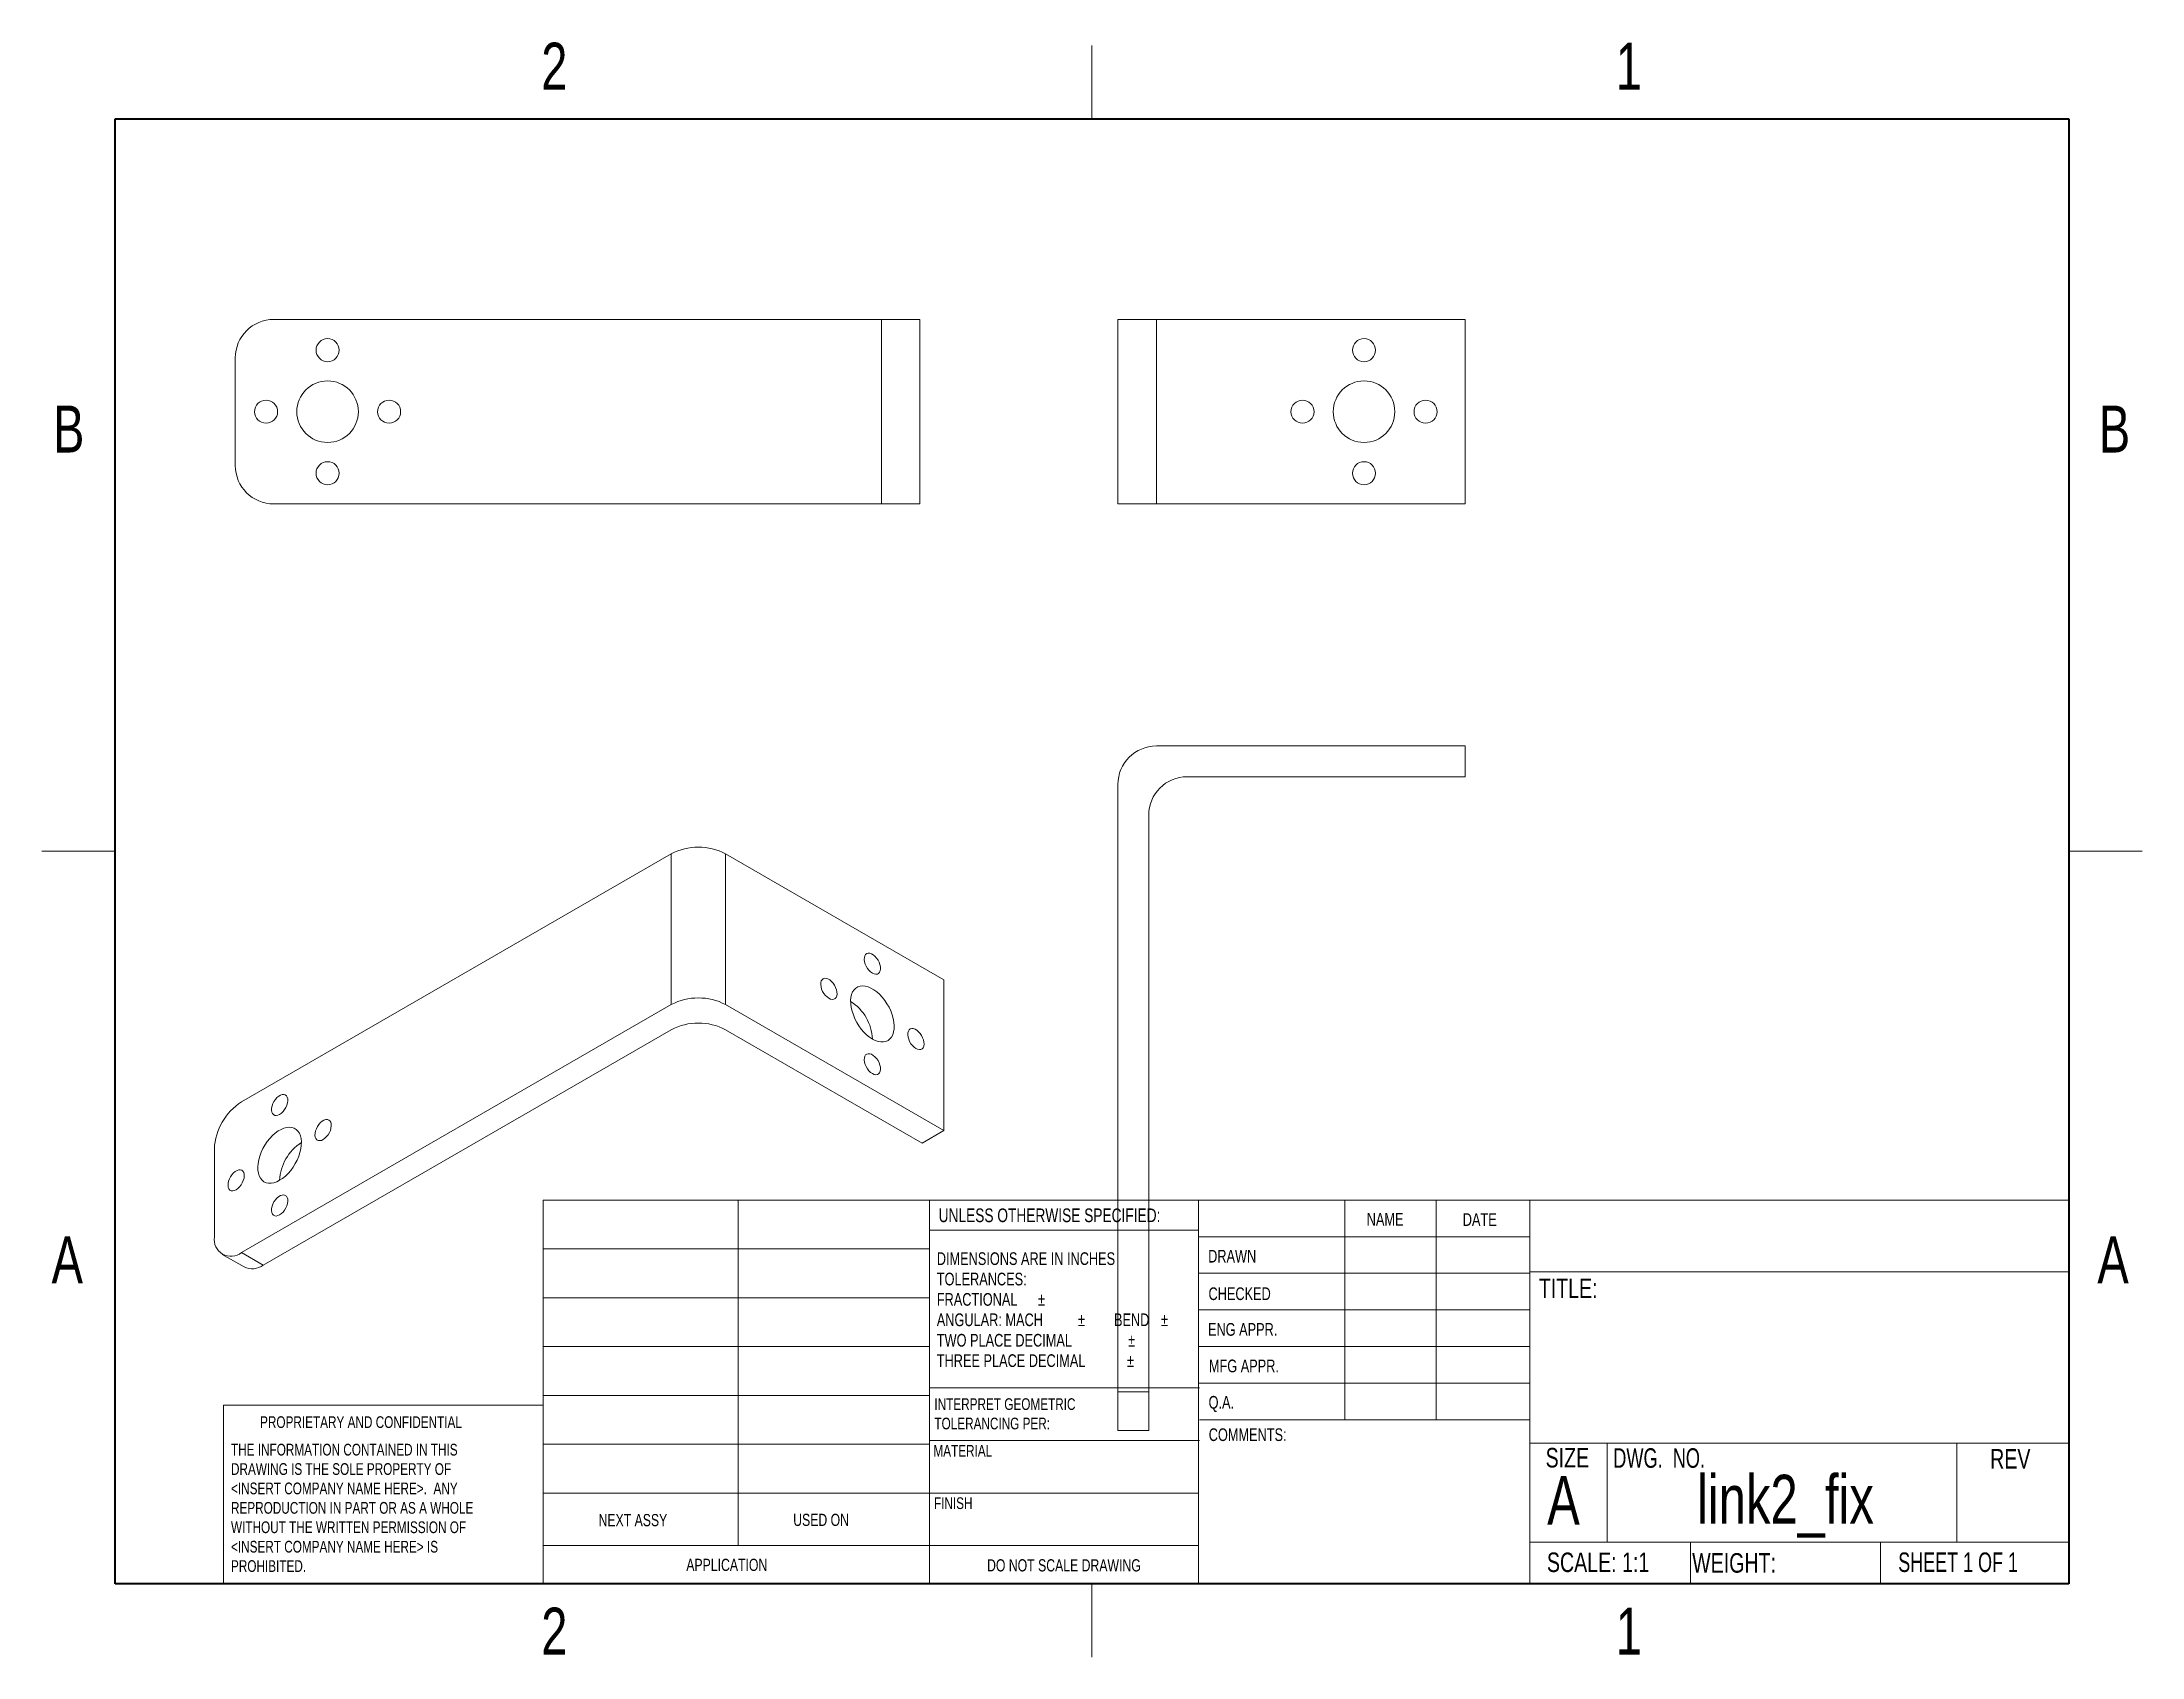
# Model space of a CAD drawing. Header units: millimetres. Extents: x 3 to 276, y 3 to 213.
import ezdxf

# ---------------------------------------------------------------- set-up
doc = ezdxf.new("R2010")
doc.units = ezdxf.units.MM
doc.styles.add('SLDTEXTSTYLE0', font='TXT', dxfattribs={"width": 0.75})
doc.styles.add('SLDTEXTSTYLE1', font='TXT', dxfattribs={"width": 0.6875})
doc.styles.add('SLDTEXTSTYLE2', font='TXT', dxfattribs={"width": 0.694444})

# ---------------------------------------------------------------- blocks, each defined once
blk = doc.blocks.new('SW_NOTE_0')
at = {"color": 0, "linetype": 'Continuous', "lineweight": 0, "char_height": 1.524, "attachment_point": 1, "style": 'SLDTEXTSTYLE0'}
for s, insert in [('INTERPRET GEOMETRIC', (0, 1.96)), ('TOLERANCING PER:', (0, -0.56))]:
    blk.add_mtext(s, dxfattribs=dict(at, insert=insert))
blk = doc.blocks.new('SW_NOTE_1')
at = {"color": 0, "linetype": 'Continuous', "lineweight": 0, "char_height": 1.651, "attachment_point": 1, "style": 'SLDTEXTSTYLE0'}
for s, insert in [('DIMENSIONS ARE IN INCHES', (0, 2.13)), ('TOLERANCES:', (0, -0.52)), ('FRACTIONAL', (0, -3.17)), ('%%p', (13.15, -3.17)), ('ANGULAR: MACH', (0, -5.82)), ('%%p', (18.37, -5.82)), ('BEND', (23.04, -5.82)), ('%%p', (29.16, -5.82)), ('TWO PLACE DECIMAL', (0, -8.48)), ('%%p', (24.88, -8.48)), ('THREE PLACE DECIMAL', (0, -11.13)), ('%%p', (24.73, -11.13))]:
    blk.add_mtext(s, dxfattribs=dict(at, insert=insert))
blk = doc.blocks.new('SW_NOTE_2')
at = {"color": 0, "linetype": 'Continuous', "lineweight": 0, "char_height": 1.524, "attachment_point": 1, "style": 'SLDTEXTSTYLE0'}
for s, insert in [('THE INFORMATION CONTAINED IN THIS', (0, 1.96)), ('DRAWING IS THE SOLE PROPERTY OF', (0, -0.56)), ('<INSERT COMPANY NAME HERE>.  ANY', (0, -3.08)), ('WITHOUT THE WRITTEN PERMISSION OF', (0, -8.13)), ('REPRODUCTION IN PART OR AS A WHOLE', (0, -5.61)), ('<INSERT COMPANY NAME HERE> IS', (0, -10.66)), ('PROHIBITED.', (0, -13.18))]:
    blk.add_mtext(s, dxfattribs=dict(at, insert=insert))

msp = doc.modelspace()

# ---------------------------------------------------------------- linework, layer by layer
at = {"color": 7, "linetype": 'Continuous', "lineweight": 15}
for p, q in [((139.7, 212.72), (139.7, 203.2)), ((139.7, 203.2), (139.7, 212.72)), ((33.31, 177.11), (112.31, 177.11)), ((112.31, 153.11), (112.31, 177.11)), ((112.31, 177.11), (117.31, 177.11)), ((117.31, 177.11), (117.31, 153.11)), ((143.07, 153.11), (143.07, 177.11)), ((143.07, 177.11), (148.07, 177.11)), ((148.07, 177.11), (148.07, 153.11)), ((148.07, 177.11), (188.22, 177.11)), ((188.22, 153.11), (188.22, 177.11)), ((28.31, 158.11), (28.31, 172.11)), ((33.31, 153.11), (112.31, 153.11)), ((117.31, 153.11), (112.31, 153.11)), ((148.07, 153.11), (143.07, 153.11)), ((148.07, 153.11), (188.22, 153.11)), ((148.07, 121.64), (188.22, 121.64)), ((188.22, 117.64), (188.22, 121.64)), ((152.07, 117.64), (188.22, 117.64)), ((143.07, 37.64), (143.07, 116.64)), ((147.07, 37.64), (147.07, 112.64)), ((3.17, 107.95), (12.7, 107.95)), ((12.7, 107.95), (3.17, 107.95)), ((29.12, 75.37), (84.98, 107.62)), ((84.98, 88.02), (84.98, 107.62)), ((92.05, 107.62), (92.05, 88.02)), ((92.05, 107.62), (120.44, 91.23)), ((276.23, 107.95), (266.7, 107.95)), ((266.7, 107.95), (276.23, 107.95)), ((120.44, 71.63), (120.44, 91.23)), ((29.12, 55.77), (84.98, 88.02)), ((92.05, 88.02), (120.44, 71.63)), ((31.95, 54.14), (84.98, 84.75)), ((92.05, 84.75), (117.61, 70)), ((117.61, 70), (120.44, 71.63)), ((25.59, 57.81), (25.59, 69.24)), ((26.62, 55.52), (29.45, 53.89)), ((29.12, 55.77), (31.95, 54.14)), ((143.07, 37.64), (147.07, 37.64)), ((143.07, 32.64), (143.07, 37.64)), ((147.07, 37.64), (147.07, 32.64)), ((147.07, 32.64), (143.07, 32.64)), ((139.7, 3.17), (139.7, 12.7)), ((139.7, 12.7), (139.7, 3.17))]:
    msp.add_line(p, q, dxfattribs=at)
at = {"color": 7, "linetype": 'Continuous', "lineweight": 40}
for p, q in [((12.7, 12.7), (12.7, 203.2)), ((12.7, 203.2), (266.7, 203.2)), ((266.7, 203.2), (266.7, 12.7)), ((266.7, 12.7), (12.7, 12.7))]:
    msp.add_line(p, q, dxfattribs=at)
at = {"color": 7, "linetype": 'Continuous', "lineweight": 0}
for p, q in [((68.35, 62.59), (266.7, 62.59)), ((68.35, 12.7), (68.35, 62.59)), ((93.7, 62.59), (93.7, 17.69)), ((118.57, 12.7), (118.57, 62.59)), ((153.55, 62.59), (153.55, 12.7)), ((172.56, 62.59), (172.56, 34.02)), ((184.46, 62.59), (184.46, 34.02)), ((196.63, 62.59), (196.63, 12.7)), ((153.55, 58.67), (118.57, 58.67)), ((153.55, 57.83), (196.63, 57.83)), ((68.35, 56.24), (118.57, 56.24)), ((153.55, 53.07), (196.63, 53.07)), ((196.63, 53.27), (266.7, 53.27)), ((68.35, 49.89), (118.57, 49.89)), ((153.55, 48.31), (196.63, 48.31)), ((68.35, 43.54), (118.57, 43.54)), ((196.63, 43.54), (153.55, 43.54)), ((196.63, 38.78), (153.55, 38.78)), ((26.77, 12.7), (26.77, 35.92)), ((68.35, 35.92), (26.77, 35.92)), ((68.35, 37.19), (118.57, 37.19)), ((118.57, 38.19), (153.66, 38.19)), ((196.63, 34.02), (153.66, 34.02)), ((68.35, 30.84), (118.57, 30.84)), ((118.57, 31.34), (153.66, 31.34)), ((196.63, 30.98), (266.7, 30.98)), ((206.68, 30.98), (206.68, 18.11)), ((252.17, 30.98), (252.17, 18.11)), ((68.35, 24.49), (118.57, 24.49)), ((118.57, 24.48), (153.55, 24.48)), ((68.35, 17.69), (153.55, 17.69)), ((196.63, 18.11), (266.7, 18.11)), ((217.54, 18.11), (217.54, 12.7)), ((242.22, 18.11), (242.22, 12.7))]:
    msp.add_line(p, q, dxfattribs=at)
at = {"color": 7, "linetype": 'Continuous', "lineweight": 15, "flags": 128}
for points in [[(111.15, 92.1), (111.37, 92), (111.59, 91.96), (111.79, 91.98), (111.95, 92.07), (112.08, 92.21), (112.17, 92.41), (112.21, 92.65), (112.19, 92.92), (112.13, 93.21), (112.02, 93.51), (111.88, 93.8), (111.69, 94.06), (111.48, 94.29), (111.26, 94.48), (111.03, 94.61), (110.81, 94.68), (110.6, 94.69), (110.42, 94.64), (110.27, 94.52), (110.16, 94.35), (110.1, 94.13), (110.09, 93.87), (110.12, 93.59), (110.21, 93.29), (110.34, 93), (110.5, 92.72), (110.7, 92.47), (110.92, 92.26), (111.15, 92.1)], [(105.49, 88.84), (105.72, 88.73), (105.93, 88.69), (106.13, 88.72), (106.3, 88.8), (106.43, 88.95), (106.51, 89.14), (106.55, 89.38), (106.54, 89.65), (106.47, 89.95), (106.37, 90.24), (106.22, 90.53), (106.04, 90.79), (105.83, 91.03), (105.6, 91.21), (105.37, 91.34), (105.15, 91.42), (104.94, 91.43), (104.76, 91.37), (104.61, 91.25), (104.5, 91.08), (104.44, 90.86), (104.43, 90.61), (104.47, 90.32), (104.55, 90.03), (104.68, 89.73), (104.85, 89.46), (105.04, 89.21), (105.26, 89), (105.49, 88.84)], [(111.15, 83.53), (111.52, 83.34), (111.89, 83.21), (112.25, 83.15), (112.59, 83.15), (112.9, 83.22), (113.18, 83.35), (113.42, 83.54), (113.63, 83.79), (113.79, 84.1), (113.9, 84.45), (113.96, 84.84), (113.97, 85.27), (113.94, 85.73), (113.85, 86.2), (113.71, 86.69), (113.53, 87.18), (113.31, 87.66), (113.04, 88.12), (112.75, 88.56), (112.42, 88.97), (112.07, 89.35), (111.71, 89.67), (111.34, 89.95), (110.96, 90.16), (110.58, 90.32), (110.22, 90.42), (109.87, 90.45), (109.55, 90.41), (109.25, 90.31), (108.99, 90.15), (108.76, 89.93), (108.58, 89.65), (108.44, 89.32), (108.36, 88.95), (108.32, 88.54), (108.33, 88.09), (108.39, 87.63), (108.51, 87.15), (108.67, 86.66), (108.87, 86.17), (109.11, 85.7), (109.39, 85.24), (109.7, 84.82), (110.04, 84.43), (110.4, 84.08), (110.77, 83.78), (111.15, 83.53)], [(116.8, 82.3), (117.03, 82.2), (117.25, 82.16), (117.44, 82.18), (117.61, 82.27), (117.74, 82.41), (117.83, 82.61), (117.86, 82.85), (117.85, 83.12), (117.79, 83.41), (117.68, 83.71), (117.53, 84), (117.35, 84.26), (117.14, 84.49), (116.92, 84.68), (116.69, 84.81), (116.46, 84.89), (116.26, 84.89), (116.07, 84.84), (115.93, 84.72), (115.82, 84.55), (115.76, 84.33), (115.74, 84.07), (115.78, 83.79), (115.87, 83.5), (115.99, 83.2), (116.16, 82.93), (116.36, 82.68), (116.58, 82.47), (116.8, 82.3)], [(111.15, 79.04), (111.37, 78.94), (111.59, 78.89), (111.79, 78.92), (111.95, 79), (112.08, 79.15), (112.17, 79.35), (112.21, 79.59), (112.19, 79.86), (112.13, 80.15), (112.02, 80.44), (111.88, 80.73), (111.69, 81), (111.48, 81.23), (111.26, 81.41), (111.03, 81.55), (110.81, 81.62), (110.6, 81.63), (110.42, 81.57), (110.27, 81.46), (110.16, 81.29), (110.1, 81.07), (110.09, 80.81), (110.12, 80.53), (110.21, 80.23), (110.34, 79.94), (110.5, 79.66), (110.7, 79.41), (110.92, 79.2), (111.15, 79.04)], [(34.07, 73.73), (34.3, 73.89), (34.52, 74.1), (34.71, 74.35), (34.88, 74.63), (35.01, 74.93), (35.09, 75.22), (35.13, 75.5), (35.12, 75.76), (35.06, 75.98), (34.95, 76.15), (34.8, 76.27), (34.62, 76.32), (34.41, 76.31), (34.19, 76.24), (33.96, 76.11), (33.73, 75.92), (33.52, 75.69), (33.34, 75.43), (33.19, 75.14), (33.09, 74.84), (33.02, 74.55), (33.01, 74.28), (33.05, 74.04), (33.13, 73.84), (33.26, 73.7), (33.43, 73.61), (33.63, 73.59), (33.84, 73.63), (34.07, 73.73)], [(34.07, 65.16), (34.45, 65.41), (34.82, 65.71), (35.18, 66.06), (35.51, 66.45), (35.82, 66.87), (36.1, 67.33), (36.35, 67.8), (36.55, 68.29), (36.71, 68.78), (36.82, 69.26), (36.89, 69.72), (36.9, 70.17), (36.86, 70.58), (36.77, 70.95), (36.64, 71.28), (36.46, 71.56), (36.23, 71.78), (35.97, 71.94), (35.67, 72.04), (35.35, 72.08), (35, 72.05), (34.63, 71.95), (34.26, 71.79), (33.88, 71.58), (33.51, 71.3), (33.14, 70.98), (32.8, 70.6), (32.47, 70.19), (32.17, 69.75), (31.91, 69.29), (31.69, 68.81), (31.51, 68.32), (31.37, 67.83), (31.28, 67.36), (31.24, 66.9), (31.26, 66.47), (31.32, 66.08), (31.43, 65.73), (31.59, 65.42), (31.79, 65.17), (32.04, 64.98), (32.32, 64.85), (32.63, 64.78), (32.97, 64.78), (33.32, 64.84), (33.69, 64.97), (34.07, 65.16)], [(39.73, 70.47), (39.96, 70.63), (40.17, 70.84), (40.37, 71.09), (40.54, 71.37), (40.67, 71.66), (40.75, 71.95), (40.79, 72.24), (40.78, 72.49), (40.71, 72.71), (40.61, 72.89), (40.46, 73), (40.28, 73.06), (40.07, 73.05), (39.84, 72.98), (39.61, 72.84), (39.39, 72.66), (39.18, 72.43), (39, 72.16), (38.85, 71.87), (38.74, 71.58), (38.68, 71.29), (38.67, 71.01), (38.71, 70.77), (38.79, 70.58), (38.92, 70.43), (39.09, 70.35), (39.28, 70.32), (39.5, 70.36), (39.73, 70.47)], [(28.41, 63.94), (28.64, 64.1), (28.86, 64.31), (29.06, 64.56), (29.22, 64.83), (29.35, 65.13), (29.44, 65.42), (29.47, 65.71), (29.46, 65.96), (29.4, 66.18), (29.29, 66.35), (29.14, 66.47), (28.96, 66.53), (28.75, 66.52), (28.53, 66.44), (28.3, 66.31), (28.08, 66.13), (27.87, 65.89), (27.69, 65.63), (27.54, 65.34), (27.43, 65.04), (27.37, 64.75), (27.36, 64.48), (27.39, 64.24), (27.48, 64.05), (27.61, 63.9), (27.77, 63.81), (27.97, 63.79), (28.19, 63.83), (28.41, 63.94)], [(34.07, 60.67), (34.3, 60.83), (34.52, 61.04), (34.71, 61.29), (34.88, 61.57), (35.01, 61.86), (35.09, 62.16), (35.13, 62.44), (35.12, 62.7), (35.06, 62.92), (34.95, 63.09), (34.8, 63.2), (34.62, 63.26), (34.41, 63.25), (34.19, 63.18), (33.96, 63.05), (33.73, 62.86), (33.52, 62.63), (33.34, 62.36), (33.19, 62.07), (33.09, 61.78), (33.02, 61.49), (33.01, 61.22), (33.05, 60.98), (33.13, 60.78), (33.26, 60.63), (33.43, 60.55), (33.63, 60.52), (33.84, 60.57), (34.07, 60.67)]]:
    msp.add_lwpolyline(points, dxfattribs=at)
at = {"color": 7, "linetype": 'Continuous', "lineweight": 15}
for centre, radius in [((40.31, 173.11), 1.5), ((175.07, 173.11), 1.5), ((32.31, 165.11), 1.5), ((40.31, 165.11), 4), ((48.31, 165.11), 1.5), ((167.07, 165.11), 1.5), ((175.07, 165.11), 4), ((183.07, 165.11), 1.5), ((40.31, 157.11), 1.5), ((175.07, 157.11), 1.5)]:
    msp.add_circle(centre, radius, dxfattribs=at)
for centre, radius, start, end in [((33.31, 172.11), 5, 90, 180), ((33.31, 158.11), 5, 180, 270), ((148.07, 116.64), 5, 90, 180), ((152.07, 112.64), 5, 90, 180), ((88.52, 100.82), 7.66, 62.5243, 117.4757), ((88.52, 81.22), 7.66, 62.5243, 117.4757), ((105.05, 83.27), 6.1, 2.3862, 57.6084), ((88.52, 77.95), 7.66, 62.5243, 117.4757), ((33.24, 68.91), 7.66, 122.5202, 177.4798), ((40.17, 64.91), 6.1, 122.3841, 177.6213), ((27.75, 57.47), 2.19, 171.1364, 308.8529), ((30.5, 56.08), 2.42, 244.4571, 306.8534)]:
    msp.add_arc(centre, radius, start, end, dxfattribs=at)

# ---------------------------------------------------------------- block references
at = {"color": 7, "linetype": 'Continuous', "lineweight": 0}
for name, p in [('SW_NOTE_1', (119.52, 53.67)), ('SW_NOTE_0', (119.21, 34.86)), ('SW_NOTE_2', (27.75, 28.94))]:
    msp.add_blockref(name, p, dxfattribs=at)

# ---------------------------------------------------------------- texts
for s, insert, char_height, attachment_point, style in [('2', (69.79, 213.09), 6.1, 2, 'SLDTEXTSTYLE0'), ('1', (209.49, 213.09), 6.1, 2, 'SLDTEXTSTYLE0'), ('B', (6.65, 165.9), 6.1, 2, 'SLDTEXTSTYLE0'), ('B', (272.65, 165.9), 6.1, 2, 'SLDTEXTSTYLE0'), ('UNLESS OTHERWISE SPECIFIED:', (119.76, 61.5), 1.778, 1, 'SLDTEXTSTYLE0'), ('NAME', (175.42, 60.92), 1.651, 1, 'SLDTEXTSTYLE0'), ('DATE', (187.91, 60.88), 1.651, 1, 'SLDTEXTSTYLE0'), ('A', (6.46, 57.87), 6.1, 2, 'SLDTEXTSTYLE0'), ('A', (272.46, 57.87), 6.1, 2, 'SLDTEXTSTYLE0'), ('DRAWN', (154.8, 56.12), 1.651, 1, 'SLDTEXTSTYLE0'), ('TITLE:', (197.79, 52.39), 2.54, 1, 'SLDTEXTSTYLE0'), ('CHECKED', (154.85, 51.24), 1.651, 1, 'SLDTEXTSTYLE0'), ('ENG APPR.', (154.78, 46.6), 1.651, 1, 'SLDTEXTSTYLE0'), ('MFG APPR.', (154.9, 41.85), 1.651, 1, 'SLDTEXTSTYLE0'), ('Q.A.', (154.86, 37.12), 1.651, 1, 'SLDTEXTSTYLE0'), ('PROPRIETARY AND CONFIDENTIAL', (31.53, 34.48), 1.524, 1, 'SLDTEXTSTYLE0'), ('COMMENTS:', (154.88, 32.91), 1.651, 1, 'SLDTEXTSTYLE0'), ('MATERIAL', (119.08, 30.75), 1.524, 1, 'SLDTEXTSTYLE0'), ('SIZE', (198.68, 30.36), 2.54, 1, 'SLDTEXTSTYLE0'), ('DWG.  NO.', (207.48, 30.32), 2.54, 1, 'SLDTEXTSTYLE2'), ('REV', (256.48, 30.22), 2.54, 1, 'SLDTEXTSTYLE0'), ('A', (198.88, 26.72), 6.35, 1, 'SLDTEXTSTYLE0'), ('link2_fix', (229.86, 26.87), 6.35, 2, 'SLDTEXTSTYLE0'), ('FINISH', (119.15, 23.94), 1.524, 1, 'SLDTEXTSTYLE0'), ('NEXT ASSY', (75.54, 21.77), 1.587, 1, 'SLDTEXTSTYLE0'), ('USED ON', (100.85, 21.8), 1.587, 1, 'SLDTEXTSTYLE0'), ('SCALE: 1:1', (198.85, 16.76), 2.54, 1, 'SLDTEXTSTYLE0'), ('WEIGHT:', (217.74, 16.68), 2.54, 1, 'SLDTEXTSTYLE0'), ('SHEET 1 OF 1', (244.53, 16.77), 2.54, 1, 'SLDTEXTSTYLE1'), ('APPLICATION', (86.95, 15.95), 1.5875, 1, 'SLDTEXTSTYLE0'), ('DO NOT SCALE DRAWING', (136.05, 15.89), 1.5875, 2, 'SLDTEXTSTYLE0'), ('2', (69.79, 9.59), 6.1, 2, 'SLDTEXTSTYLE0'), ('1', (209.49, 9.59), 6.1, 2, 'SLDTEXTSTYLE0')]:
    msp.add_mtext(s, dxfattribs=dict(at, insert=insert, char_height=char_height, attachment_point=attachment_point, style=style))

doc.saveas('drawing.dxf')
